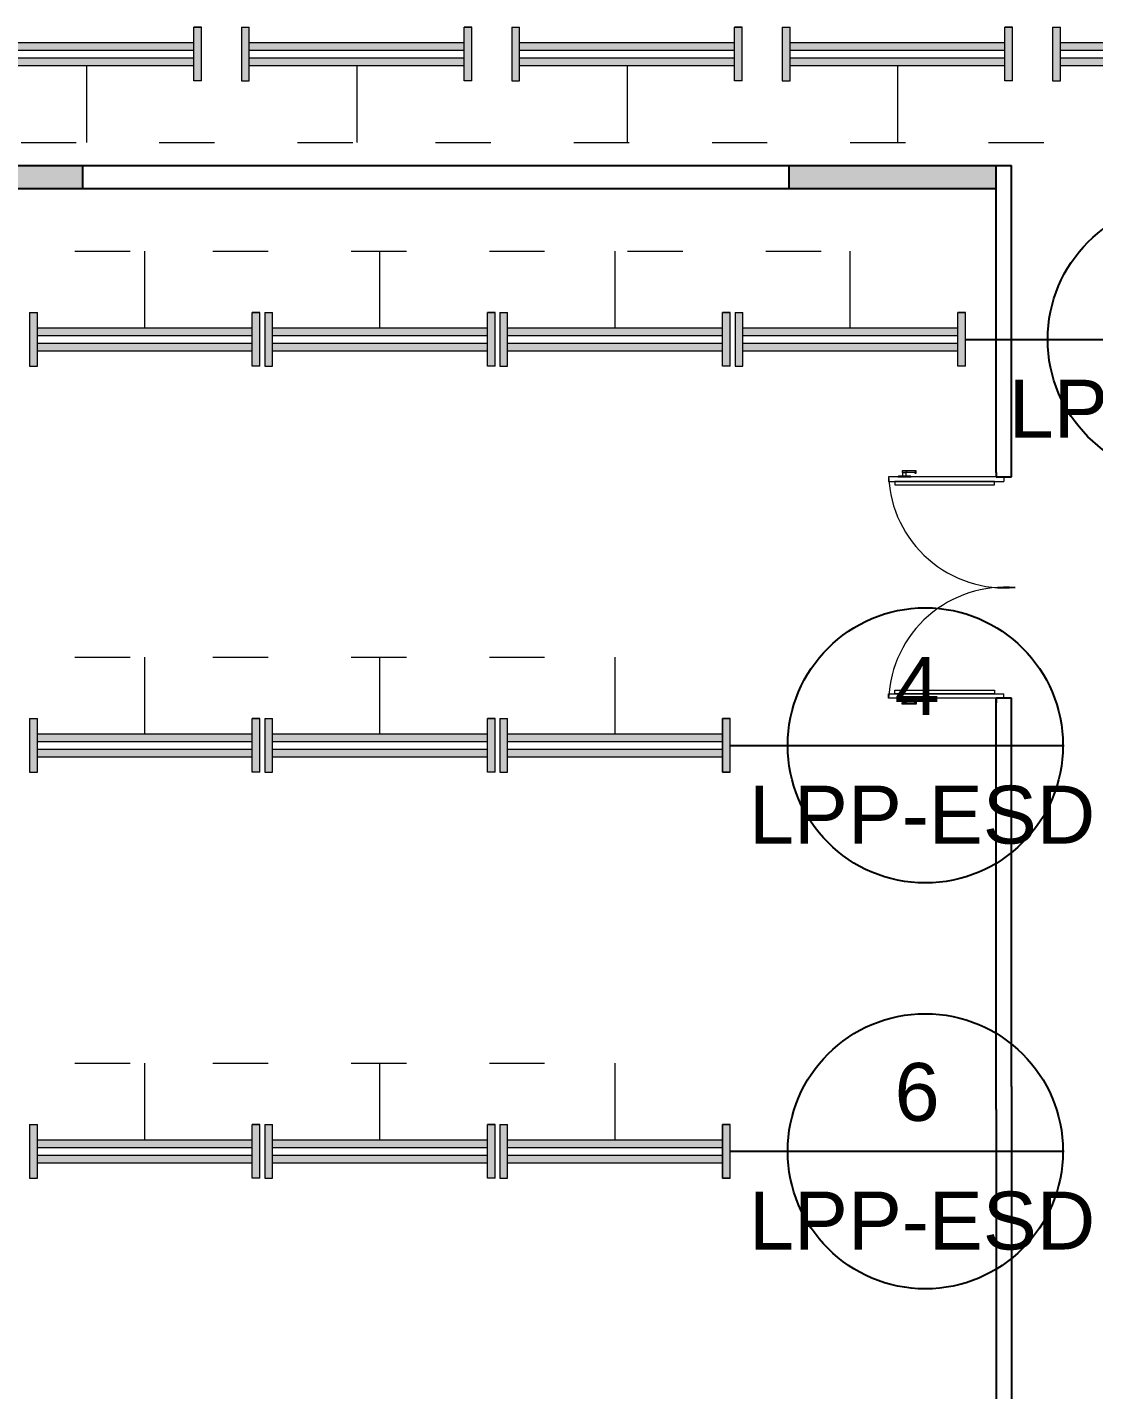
# Model space of a CAD drawing. Header units: millimetres. Extents: x 3339 to 2017737, y 4955 to 2748989.
# Drawn here: x 1463331 to 1470276, y 1241733 to 1250609 of the extents above; entities that cross this region are included whole.
import ezdxf

# ---------------------------------------------------------------- set-up
doc = ezdxf.new("R2010")
doc.units = ezdxf.units.MM
doc.header["$LTSCALE"] = 30
doc.linetypes.add('ACAD_ISO03W100', pattern=[30, 12, -18])
for name, color, linetype, lineweight in [('A-DETL-GENF', 92, 'Continuous', 13), ('A-DOOR', 31, 'Continuous', 13), ('LIGHT LINES', 6, 'ACAD_ISO03W100', 13), ('LIGHTS', 6, 'Continuous', 13)]:
    doc.layers.add(name, color=color, linetype=linetype, lineweight=lineweight)
doc.layers.add('window', color=92, linetype='Continuous')
doc.styles.get("Standard").update_dxf_attribs({"font": 'arial.ttf'})

msp = doc.modelspace()

# ---------------------------------------------------------------- hatches: boundary and pattern name
at = {"layer": 'LIGHTS'}
h = msp.add_hatch(color=256, dxfattribs=at)
h.dxf.hatch_style = 1
h.paths.add_polyline_path([(1464416.666, 1250259.357), (1464466.666, 1250259.357), (1464466.666, 1250609.357), (1464416.666, 1250609.357)])
h = msp.add_hatch(color=256, dxfattribs=at)
h.dxf.hatch_style = 1
h.paths.add_polyline_path([(1464727.192, 1250259.357), (1464777.192, 1250259.357), (1464777.192, 1250609.357), (1464727.192, 1250609.357)])
h = msp.add_hatch(color=256, dxfattribs=at)
h.dxf.hatch_style = 1
h.paths.add_polyline_path([(1466177.192, 1250259.357), (1466227.192, 1250259.357), (1466227.192, 1250609.357), (1466177.192, 1250609.357)])
h = msp.add_hatch(color=256, dxfattribs=at)
h.dxf.hatch_style = 1
h.paths.add_polyline_path([(1466487.718, 1250259.357), (1466537.718, 1250259.357), (1466537.718, 1250609.357), (1466487.718, 1250609.357)])
h = msp.add_hatch(color=256, dxfattribs=at)
h.dxf.hatch_style = 1
h.paths.add_polyline_path([(1467937.718, 1250259.357), (1467987.718, 1250259.357), (1467987.718, 1250609.357), (1467937.718, 1250609.357)])
h = msp.add_hatch(color=256, dxfattribs=at)
h.dxf.hatch_style = 1
h.paths.add_polyline_path([(1468248.245, 1250259.357), (1468298.245, 1250259.357), (1468298.245, 1250609.357), (1468248.245, 1250609.357)])
h = msp.add_hatch(color=256, dxfattribs=at)
h.dxf.hatch_style = 1
h.paths.add_polyline_path([(1469698.245, 1250259.357), (1469748.245, 1250259.357), (1469748.245, 1250609.357), (1469698.245, 1250609.357)])
h = msp.add_hatch(color=256, dxfattribs=at)
h.dxf.hatch_style = 1
h.paths.add_polyline_path([(1470008.771, 1250259.357), (1470058.771, 1250259.357), (1470058.771, 1250609.357), (1470008.771, 1250609.357)])
h = msp.add_hatch(color=256, dxfattribs=at)
h.dxf.hatch_style = 1
h.paths.add_polyline_path([(1464416.666, 1250459.357), (1464416.666, 1250509.357), (1463016.666, 1250509.357), (1463016.666, 1250459.357)])
h = msp.add_hatch(color=256, dxfattribs=at)
h.dxf.hatch_style = 1
h.paths.add_polyline_path([(1466177.192, 1250459.357), (1466177.192, 1250509.357), (1464777.192, 1250509.357), (1464777.192, 1250459.357)])
h = msp.add_hatch(color=256, dxfattribs=at)
h.dxf.hatch_style = 1
h.paths.add_polyline_path([(1467937.718, 1250459.357), (1467937.718, 1250509.357), (1466537.718, 1250509.357), (1466537.718, 1250459.357)])
h = msp.add_hatch(color=256, dxfattribs=at)
h.dxf.hatch_style = 1
h.paths.add_polyline_path([(1469698.245, 1250459.357), (1469698.245, 1250509.357), (1468298.245, 1250509.357), (1468298.245, 1250459.357)])
h = msp.add_hatch(color=256, dxfattribs=at)
h.dxf.hatch_style = 1
h.paths.add_polyline_path([(1471458.771, 1250459.357), (1471458.771, 1250509.357), (1470058.771, 1250509.357), (1470058.771, 1250459.357)])
h = msp.add_hatch(color=256, dxfattribs=at)
h.dxf.hatch_style = 1
h.paths.add_polyline_path([(1463016.666, 1250409.357), (1463016.666, 1250359.357), (1464416.666, 1250359.357), (1464416.666, 1250409.357)])
h = msp.add_hatch(color=256, dxfattribs=at)
h.dxf.hatch_style = 1
h.paths.add_polyline_path([(1464777.192, 1250409.357), (1464777.192, 1250359.357), (1466177.192, 1250359.357), (1466177.192, 1250409.357)])
h = msp.add_hatch(color=256, dxfattribs=at)
h.dxf.hatch_style = 1
h.paths.add_polyline_path([(1466537.718, 1250409.357), (1466537.718, 1250359.357), (1467937.718, 1250359.357), (1467937.718, 1250409.357)])
h = msp.add_hatch(color=256, dxfattribs=at)
h.dxf.hatch_style = 1
h.paths.add_polyline_path([(1468298.245, 1250409.357), (1468298.245, 1250359.357), (1469698.245, 1250359.357), (1469698.245, 1250409.357)])
h = msp.add_hatch(color=256, dxfattribs=at)
h.dxf.hatch_style = 1
h.paths.add_polyline_path([(1470058.771, 1250409.357), (1470058.771, 1250359.357), (1471458.771, 1250359.357), (1471458.771, 1250409.357)])
h = msp.add_hatch(color=256, dxfattribs=at)
h.dxf.hatch_style = 1
h.paths.add_polyline_path([(1463346.6, 1248400.544), (1463396.6, 1248400.544), (1463396.6, 1248750.544), (1463346.6, 1248750.544)])
h = msp.add_hatch(color=256, dxfattribs=at)
h.dxf.hatch_style = 1
h.paths.add_polyline_path([(1464796.6, 1248400.544), (1464846.6, 1248400.544), (1464846.6, 1248750.544), (1464796.6, 1248750.544)])
h = msp.add_hatch(color=256, dxfattribs=at)
h.dxf.hatch_style = 1
h.paths.add_polyline_path([(1464877.85, 1248400.544), (1464927.85, 1248400.544), (1464927.85, 1248750.544), (1464877.85, 1248750.544)])
h = msp.add_hatch(color=256, dxfattribs=at)
h.dxf.hatch_style = 1
h.paths.add_polyline_path([(1466327.85, 1248400.544), (1466377.85, 1248400.544), (1466377.85, 1248750.544), (1466327.85, 1248750.544)])
h = msp.add_hatch(color=256, dxfattribs=at)
h.dxf.hatch_style = 1
h.paths.add_polyline_path([(1466409.1, 1248400.544), (1466459.1, 1248400.544), (1466459.1, 1248750.544), (1466409.1, 1248750.544)])
h = msp.add_hatch(color=256, dxfattribs=at)
h.dxf.hatch_style = 1
h.paths.add_polyline_path([(1467859.1, 1248400.544), (1467909.1, 1248400.544), (1467909.1, 1248750.544), (1467859.1, 1248750.544)])
h = msp.add_hatch(color=256, dxfattribs=at)
h.dxf.hatch_style = 1
h.paths.add_polyline_path([(1467940.35, 1248400.544), (1467990.35, 1248400.544), (1467990.35, 1248750.544), (1467940.35, 1248750.544)])
h = msp.add_hatch(color=256, dxfattribs=at)
h.dxf.hatch_style = 1
h.paths.add_polyline_path([(1469390.35, 1248400.544), (1469440.35, 1248400.544), (1469440.35, 1248750.544), (1469390.35, 1248750.544)])
h = msp.add_hatch(color=256, dxfattribs=at)
h.dxf.hatch_style = 1
h.paths.add_polyline_path([(1464796.6, 1248600.544), (1464796.6, 1248650.544), (1463396.6, 1248650.544), (1463396.6, 1248600.544)])
h = msp.add_hatch(color=256, dxfattribs=at)
h.dxf.hatch_style = 1
h.paths.add_polyline_path([(1466327.85, 1248600.544), (1466327.85, 1248650.544), (1464927.85, 1248650.544), (1464927.85, 1248600.544)])
h = msp.add_hatch(color=256, dxfattribs=at)
h.dxf.hatch_style = 1
h.paths.add_polyline_path([(1467859.1, 1248600.544), (1467859.1, 1248650.544), (1466459.1, 1248650.544), (1466459.1, 1248600.544)])
h = msp.add_hatch(color=256, dxfattribs=at)
h.dxf.hatch_style = 1
h.paths.add_polyline_path([(1469390.35, 1248600.544), (1469390.35, 1248650.544), (1467990.35, 1248650.544), (1467990.35, 1248600.544)])
h = msp.add_hatch(color=256, dxfattribs=at)
h.dxf.hatch_style = 1
h.paths.add_polyline_path([(1463396.6, 1248550.544), (1463396.6, 1248500.544), (1464796.6, 1248500.544), (1464796.6, 1248550.544)])
h = msp.add_hatch(color=256, dxfattribs=at)
h.dxf.hatch_style = 1
h.paths.add_polyline_path([(1464927.85, 1248550.544), (1464927.85, 1248500.544), (1466327.85, 1248500.544), (1466327.85, 1248550.544)])
h = msp.add_hatch(color=256, dxfattribs=at)
h.dxf.hatch_style = 1
h.paths.add_polyline_path([(1466459.1, 1248550.544), (1466459.1, 1248500.544), (1467859.1, 1248500.544), (1467859.1, 1248550.544)])
h = msp.add_hatch(color=256, dxfattribs=at)
h.dxf.hatch_style = 1
h.paths.add_polyline_path([(1467990.35, 1248550.544), (1467990.35, 1248500.544), (1469390.35, 1248500.544), (1469390.35, 1248550.544)])
h = msp.add_hatch(color=256, dxfattribs=at)
h.dxf.hatch_style = 1
h.paths.add_polyline_path([(1463346.6, 1245756.259), (1463396.6, 1245756.259), (1463396.6, 1246106.259), (1463346.6, 1246106.259)])
h = msp.add_hatch(color=256, dxfattribs=at)
h.dxf.hatch_style = 1
h.paths.add_polyline_path([(1464796.6, 1245756.259), (1464846.6, 1245756.259), (1464846.6, 1246106.259), (1464796.6, 1246106.259)])
h = msp.add_hatch(color=256, dxfattribs=at)
h.dxf.hatch_style = 1
h.paths.add_polyline_path([(1464877.85, 1245756.259), (1464927.85, 1245756.259), (1464927.85, 1246106.259), (1464877.85, 1246106.259)])
h = msp.add_hatch(color=256, dxfattribs=at)
h.dxf.hatch_style = 1
h.paths.add_polyline_path([(1466327.85, 1245756.259), (1466377.85, 1245756.259), (1466377.85, 1246106.259), (1466327.85, 1246106.259)])
h = msp.add_hatch(color=256, dxfattribs=at)
h.dxf.hatch_style = 1
h.paths.add_polyline_path([(1466409.1, 1245756.259), (1466459.1, 1245756.259), (1466459.1, 1246106.259), (1466409.1, 1246106.259)])
h = msp.add_hatch(color=256, dxfattribs=at)
h.dxf.hatch_style = 1
h.paths.add_polyline_path([(1467859.1, 1245756.259), (1467909.1, 1245756.259), (1467909.1, 1246106.259), (1467859.1, 1246106.259)])
h = msp.add_hatch(color=256, dxfattribs=at)
h.dxf.hatch_style = 1
h.paths.add_polyline_path([(1464796.6, 1245956.259), (1464796.6, 1246006.259), (1463396.6, 1246006.259), (1463396.6, 1245956.259)])
h = msp.add_hatch(color=256, dxfattribs=at)
h.dxf.hatch_style = 1
h.paths.add_polyline_path([(1466327.85, 1245956.259), (1466327.85, 1246006.259), (1464927.85, 1246006.259), (1464927.85, 1245956.259)])
h = msp.add_hatch(color=256, dxfattribs=at)
h.dxf.hatch_style = 1
h.paths.add_polyline_path([(1467859.1, 1245956.259), (1467859.1, 1246006.259), (1466459.1, 1246006.259), (1466459.1, 1245956.259)])
h = msp.add_hatch(color=256, dxfattribs=at)
h.dxf.hatch_style = 1
h.paths.add_polyline_path([(1463396.6, 1245906.259), (1463396.6, 1245856.259), (1464796.6, 1245856.259), (1464796.6, 1245906.259)])
h = msp.add_hatch(color=256, dxfattribs=at)
h.dxf.hatch_style = 1
h.paths.add_polyline_path([(1464927.85, 1245906.259), (1464927.85, 1245856.259), (1466327.85, 1245856.259), (1466327.85, 1245906.259)])
h = msp.add_hatch(color=256, dxfattribs=at)
h.dxf.hatch_style = 1
h.paths.add_polyline_path([(1466459.1, 1245906.259), (1466459.1, 1245856.259), (1467859.1, 1245856.259), (1467859.1, 1245906.259)])
h = msp.add_hatch(color=256, dxfattribs=at)
h.dxf.hatch_style = 1
h.paths.add_polyline_path([(1463346.6, 1243111.975), (1463396.6, 1243111.975), (1463396.6, 1243461.975), (1463346.6, 1243461.975)])
h = msp.add_hatch(color=256, dxfattribs=at)
h.dxf.hatch_style = 1
h.paths.add_polyline_path([(1464796.6, 1243111.975), (1464846.6, 1243111.975), (1464846.6, 1243461.975), (1464796.6, 1243461.975)])
h = msp.add_hatch(color=256, dxfattribs=at)
h.dxf.hatch_style = 1
h.paths.add_polyline_path([(1464877.85, 1243111.975), (1464927.85, 1243111.975), (1464927.85, 1243461.975), (1464877.85, 1243461.975)])
h = msp.add_hatch(color=256, dxfattribs=at)
h.dxf.hatch_style = 1
h.paths.add_polyline_path([(1466327.85, 1243111.975), (1466377.85, 1243111.975), (1466377.85, 1243461.975), (1466327.85, 1243461.975)])
h = msp.add_hatch(color=256, dxfattribs=at)
h.dxf.hatch_style = 1
h.paths.add_polyline_path([(1466409.1, 1243111.975), (1466459.1, 1243111.975), (1466459.1, 1243461.975), (1466409.1, 1243461.975)])
h = msp.add_hatch(color=256, dxfattribs=at)
h.dxf.hatch_style = 1
h.paths.add_polyline_path([(1467859.1, 1243111.975), (1467909.1, 1243111.975), (1467909.1, 1243461.975), (1467859.1, 1243461.975)])
h = msp.add_hatch(color=256, dxfattribs=at)
h.dxf.hatch_style = 1
h.paths.add_polyline_path([(1464796.6, 1243311.975), (1464796.6, 1243361.975), (1463396.6, 1243361.975), (1463396.6, 1243311.975)])
h = msp.add_hatch(color=256, dxfattribs=at)
h.dxf.hatch_style = 1
h.paths.add_polyline_path([(1466327.85, 1243311.975), (1466327.85, 1243361.975), (1464927.85, 1243361.975), (1464927.85, 1243311.975)])
h = msp.add_hatch(color=256, dxfattribs=at)
h.dxf.hatch_style = 1
h.paths.add_polyline_path([(1467859.1, 1243311.975), (1467859.1, 1243361.975), (1466459.1, 1243361.975), (1466459.1, 1243311.975)])
h = msp.add_hatch(color=256, dxfattribs=at)
h.dxf.hatch_style = 1
h.paths.add_polyline_path([(1463396.6, 1243261.975), (1463396.6, 1243211.975), (1464796.6, 1243211.975), (1464796.6, 1243261.975)])
h = msp.add_hatch(color=256, dxfattribs=at)
h.dxf.hatch_style = 1
h.paths.add_polyline_path([(1464927.85, 1243261.975), (1464927.85, 1243211.975), (1466327.85, 1243211.975), (1466327.85, 1243261.975)])
h = msp.add_hatch(color=256, dxfattribs=at)
h.dxf.hatch_style = 1
h.paths.add_polyline_path([(1466459.1, 1243261.975), (1466459.1, 1243211.975), (1467859.1, 1243211.975), (1467859.1, 1243261.975)])
at = {"layer": 'window'}
h = msp.add_hatch(color=256, dxfattribs=at)
h.dxf.hatch_style = 1
h.paths.add_polyline_path([(1433190.35, 1238859.357), (1431290.35, 1238859.357), (1431290.35, 1238709.357), (1433190.35, 1238709.357)])
h.paths.add_polyline_path([(1439190.35, 1238859.357), (1437290.35, 1238859.357), (1437290.35, 1238709.357), (1438240.35, 1238709.357), (1439190.35, 1238709.357)])
h.paths.add_polyline_path([(1445190.35, 1238859.357), (1443290.35, 1238859.357), (1443290.35, 1238709.357), (1445190.35, 1238709.357)])
h.paths.add_polyline_path([(1451190.35, 1238859.357), (1449290.35, 1238859.357), (1449290.35, 1238709.357), (1451190.35, 1238709.357)])
h.paths.add_polyline_path([(1457190.35, 1238859.357), (1455290.35, 1238859.357), (1455290.35, 1238709.357), (1457190.35, 1238709.357)])
h.paths.add_polyline_path([(1463690.35, 1238859.357), (1461790.35, 1238859.357), (1461790.35, 1238709.357), (1463690.35, 1238709.357)])
h.paths.add_polyline_path([(1469390.35, 1238859.357), (1468290.35, 1238859.357), (1468290.35, 1238709.357), (1469390.35, 1238709.357)])
h.paths.add_polyline_path([(1469640.35, 1249709.357), (1468290.35, 1249709.357), (1468290.35, 1249559.357), (1469640.35, 1249559.357)])
h.paths.add_polyline_path([(1463690.35, 1249709.357), (1461790.35, 1249709.357), (1461790.35, 1249559.357), (1463690.35, 1249559.357)])
h.paths.add_polyline_path([(1457190.35, 1249709.357), (1455290.35, 1249709.357), (1455290.35, 1249559.357), (1457190.35, 1249559.357)])
h.paths.add_polyline_path([(1451190.35, 1249709.357), (1449290.35, 1249709.357), (1449290.35, 1249559.357), (1451190.35, 1249559.357)])
h.paths.add_polyline_path([(1445190.35, 1249709.357), (1443290.35, 1249709.357), (1443290.35, 1249559.357), (1445190.35, 1249559.357)])
h.paths.add_polyline_path([(1437835.081, 1249709.357), (1435390.35, 1249709.357), (1435390.35, 1249559.357), (1437835.081, 1249559.357)])

# ---------------------------------------------------------------- linework, layer by layer
at = {"color": 0}
for p, q in [((1442990.35, 1249709.357), (1469740.35, 1249709.357)), ((1469640.35, 1247709.357), (1469640.35, 1249709.357)), ((1469740.35, 1247709.357), (1469740.35, 1249709.357)), ((1442961.85, 1249559.357), (1469640.35, 1249559.357)), ((1469640.35, 1243559.357), (1469640.35, 1246237.857)), ((1469740.35, 1246237.857), (1469640.35, 1246237.857)), ((1469740.35, 1243709.357), (1469740.35, 1246237.857)), ((1469740.35, 1243709.357), (1469740.35, 1238709.357)), ((1469640.35, 1243559.357), (1469640.35, 1238859.357))]:
    msp.add_line(p, q, dxfattribs=at)
for p, q in [((1469440.35, 1248575.544), (1469976.27, 1248575.544)), ((1469976.27, 1248575.544), (1471776.27, 1248575.544)), ((1469640.35, 1247709.357), (1469640.35, 1247680.857)), ((1469740.35, 1247680.857), (1469740.35, 1247709.357)), ((1469640.35, 1247680.857), (1469740.35, 1247680.857)), ((1469640.35, 1246237.857), (1469640.35, 1246209.357)), ((1469740.35, 1246209.357), (1469740.35, 1246237.857)), ((1467909.1, 1245931.259), (1468283.244, 1245931.259)), ((1468283.244, 1245931.259), (1470083.244, 1245931.259)), ((1467909.1, 1243286.975), (1468283.244, 1243286.975)), ((1468283.244, 1243286.975), (1470083.244, 1243286.975))]:
    msp.add_line(p, q)
for centre in [(1470872.54, 1248575.544), (1469179.514, 1245931.259), (1469179.514, 1243286.975)]:
    msp.add_circle(centre, 896.27)
at = {"layer": 'A-DETL-GENF'}
for p, q in [((1469057.763, 1247718.957), (1469029.188, 1247718.957)), ((1469029.188, 1247718.957), (1469029.188, 1247709.432)), ((1469029.188, 1247709.432), (1469057.763, 1247709.432)), ((1469055.381, 1247709.432), (1469031.569, 1247709.432)), ((1469031.569, 1247709.432), (1469031.569, 1247685.62)), ((1469055.381, 1247685.62), (1469055.381, 1247709.432)), ((1469119.568, 1247718.957), (1469057.763, 1247718.957)), ((1469057.763, 1247718.957), (1469057.763, 1247710.372)), ((1469057.763, 1247709.432), (1469057.763, 1247718.957)), ((1469057.763, 1247710.372), (1469110.677, 1247710.372)), ((1469110.677, 1247710.372), (1469119.262, 1247718.957)), ((1469110.677, 1247710.372), (1469110.677, 1247704.587)), ((1469110.677, 1247704.587), (1469119.568, 1247704.587)), ((1469119.568, 1247704.587), (1469119.568, 1247718.957)), ((1469629.644, 1247650.857), (1468980.144, 1247650.857)), ((1468980.144, 1247650.857), (1468980.144, 1247628.357)), ((1468980.144, 1247628.357), (1469629.644, 1247628.357)), ((1469005.375, 1247685.62), (1469000.613, 1247680.857)), ((1469000.613, 1247680.857), (1469086.338, 1247680.857)), ((1469081.575, 1247685.62), (1469005.375, 1247685.62)), ((1469031.569, 1247685.62), (1469055.381, 1247685.62)), ((1469086.338, 1247680.857), (1469081.575, 1247685.62)), ((1469629.644, 1247628.357), (1469629.644, 1247650.857)), ((1468980.144, 1246290.357), (1469629.644, 1246290.357)), ((1468980.144, 1246267.857), (1468980.144, 1246290.357)), ((1469629.644, 1246290.357), (1469629.644, 1246267.857)), ((1469629.644, 1246267.857), (1468980.144, 1246267.857)), ((1469000.613, 1246237.857), (1469086.338, 1246237.857)), ((1469005.375, 1246233.095), (1469000.613, 1246237.857)), ((1469081.575, 1246233.095), (1469005.375, 1246233.095)), ((1469029.188, 1246199.757), (1469029.188, 1246209.282)), ((1469029.188, 1246209.282), (1469057.763, 1246209.282)), ((1469057.763, 1246199.757), (1469029.188, 1246199.757)), ((1469031.569, 1246209.282), (1469031.569, 1246233.095)), ((1469031.569, 1246233.095), (1469055.381, 1246233.095)), ((1469055.381, 1246209.282), (1469031.569, 1246209.282)), ((1469055.381, 1246233.095), (1469055.381, 1246209.282)), ((1469057.763, 1246209.282), (1469057.763, 1246199.757)), ((1469057.763, 1246199.757), (1469057.763, 1246208.343)), ((1469057.763, 1246208.343), (1469110.677, 1246208.343)), ((1469119.568, 1246199.757), (1469057.763, 1246199.757)), ((1469086.338, 1246237.857), (1469081.575, 1246233.095)), ((1469110.677, 1246208.343), (1469110.677, 1246214.128)), ((1469110.677, 1246214.128), (1469119.568, 1246214.128)), ((1469110.677, 1246208.343), (1469119.262, 1246199.757)), ((1469119.568, 1246214.128), (1469119.568, 1246199.757))]:
    msp.add_line(p, q, dxfattribs=at)
at = {"layer": 'A-DOOR', "lineweight": 18}
for p, q in [((1469690.35, 1247680.857), (1468940.35, 1247680.857)), ((1468940.35, 1247680.857), (1468940.35, 1247650.857)), ((1468940.35, 1247650.857), (1469690.35, 1247650.857)), ((1469690.35, 1247680.857), (1469690.35, 1247650.857)), ((1468940.35, 1246237.857), (1468940.35, 1246267.857)), ((1468940.35, 1246267.857), (1469690.35, 1246267.857)), ((1469690.35, 1246237.857), (1468940.35, 1246237.857)), ((1469690.35, 1246237.857), (1469690.35, 1246267.857))]:
    msp.add_line(p, q, dxfattribs=at)
at = {"layer": 'A-DOOR'}
for centre, start, end in [((1469699.614, 1247716.615), 182.6963499, 274.961307), ((1469699.614, 1246202.1), 85.038693, 177.3036501)]:
    msp.add_arc(centre, 760.105, start, end, dxfattribs=at)
at = {"layer": 'LIGHT LINES'}
for p, q in [((1442590.35, 1249859.357), (1470758.771, 1249859.357)), ((1456440.35, 1249150.544), (1468690.35, 1249150.544)), ((1456440.35, 1246506.259), (1467159.1, 1246506.259)), ((1456440.35, 1243861.975), (1467159.1, 1243861.975))]:
    msp.add_line(p, q, dxfattribs=at)
at = {"layer": 'LIGHTS'}
for p, q in [((1464466.666, 1250609.357), (1464416.666, 1250609.357)), ((1464416.666, 1250259.357), (1464416.666, 1250609.357)), ((1464416.666, 1250609.357), (1464466.666, 1250609.357)), ((1464466.666, 1250259.357), (1464466.666, 1250609.357)), ((1464727.192, 1250609.357), (1464727.192, 1250259.357)), ((1464727.192, 1250609.357), (1464777.192, 1250609.357)), ((1464727.192, 1250609.357), (1464777.192, 1250609.357)), ((1464777.192, 1250259.357), (1464777.192, 1250609.357)), ((1466227.192, 1250609.357), (1466177.192, 1250609.357)), ((1466177.192, 1250259.357), (1466177.192, 1250609.357)), ((1466177.192, 1250609.357), (1466227.192, 1250609.357)), ((1466227.192, 1250259.357), (1466227.192, 1250609.357)), ((1466487.718, 1250609.357), (1466487.718, 1250259.357)), ((1466487.718, 1250609.357), (1466537.718, 1250609.357)), ((1466487.718, 1250609.357), (1466537.718, 1250609.357)), ((1466537.718, 1250259.357), (1466537.718, 1250609.357)), ((1467987.718, 1250609.357), (1467937.718, 1250609.357)), ((1467937.718, 1250259.357), (1467937.718, 1250609.357)), ((1467937.718, 1250609.357), (1467987.718, 1250609.357)), ((1467987.718, 1250259.357), (1467987.718, 1250609.357)), ((1468248.245, 1250609.357), (1468248.245, 1250259.357)), ((1468248.245, 1250609.357), (1468298.245, 1250609.357)), ((1468248.245, 1250609.357), (1468298.245, 1250609.357)), ((1468298.245, 1250259.357), (1468298.245, 1250609.357)), ((1469748.245, 1250609.357), (1469698.245, 1250609.357)), ((1469698.245, 1250259.357), (1469698.245, 1250609.357)), ((1469698.245, 1250609.357), (1469748.245, 1250609.357)), ((1469748.245, 1250259.357), (1469748.245, 1250609.357)), ((1470008.771, 1250609.357), (1470008.771, 1250259.357)), ((1470008.771, 1250609.357), (1470058.771, 1250609.357)), ((1470008.771, 1250609.357), (1470058.771, 1250609.357)), ((1470058.771, 1250259.357), (1470058.771, 1250609.357)), ((1463016.666, 1250509.357), (1464416.666, 1250509.357)), ((1463016.666, 1250459.357), (1464416.666, 1250459.357)), ((1464777.192, 1250509.357), (1466177.192, 1250509.357)), ((1464777.192, 1250459.357), (1466177.192, 1250459.357)), ((1466537.718, 1250509.357), (1467937.718, 1250509.357)), ((1466537.718, 1250459.357), (1467937.718, 1250459.357)), ((1468298.245, 1250509.357), (1469698.245, 1250509.357)), ((1468298.245, 1250459.357), (1469698.245, 1250459.357)), ((1470058.771, 1250509.357), (1471458.771, 1250509.357)), ((1470058.771, 1250459.357), (1471458.771, 1250459.357)), ((1463016.666, 1250409.357), (1464416.666, 1250409.357)), ((1463016.666, 1250359.357), (1464416.666, 1250359.357)), ((1463716.666, 1250359.357), (1463716.666, 1249859.357)), ((1464777.192, 1250409.357), (1466177.192, 1250409.357)), ((1464777.192, 1250359.357), (1466177.192, 1250359.357)), ((1465477.192, 1250359.357), (1465477.192, 1249859.357)), ((1466537.718, 1250409.357), (1467937.718, 1250409.357)), ((1466537.718, 1250359.357), (1467937.718, 1250359.357)), ((1467237.718, 1250359.357), (1467237.718, 1249859.357)), ((1468298.245, 1250409.357), (1469698.245, 1250409.357)), ((1468298.245, 1250359.357), (1469698.245, 1250359.357)), ((1468998.245, 1250359.357), (1468998.245, 1249859.357)), ((1470058.771, 1250409.357), (1471458.771, 1250409.357)), ((1470058.771, 1250359.357), (1471458.771, 1250359.357)), ((1464466.666, 1250259.357), (1464416.666, 1250259.357)), ((1464727.192, 1250259.357), (1464777.192, 1250259.357)), ((1466227.192, 1250259.357), (1466177.192, 1250259.357)), ((1466487.718, 1250259.357), (1466537.718, 1250259.357)), ((1467987.718, 1250259.357), (1467937.718, 1250259.357)), ((1468248.245, 1250259.357), (1468298.245, 1250259.357)), ((1469748.245, 1250259.357), (1469698.245, 1250259.357)), ((1470008.771, 1250259.357), (1470058.771, 1250259.357)), ((1464096.6, 1248650.544), (1464096.6, 1249150.544)), ((1465627.85, 1248650.544), (1465627.85, 1249150.544)), ((1467159.1, 1248650.544), (1467159.1, 1249150.544)), ((1468690.35, 1248650.544), (1468690.35, 1249150.544)), ((1463346.6, 1248750.544), (1463346.6, 1248400.544)), ((1463346.6, 1248750.544), (1463396.6, 1248750.544)), ((1463346.6, 1248750.544), (1463396.6, 1248750.544)), ((1463396.6, 1248400.544), (1463396.6, 1248750.544)), ((1464846.6, 1248750.544), (1464796.6, 1248750.544)), ((1464796.6, 1248400.544), (1464796.6, 1248750.544)), ((1464796.6, 1248750.544), (1464846.6, 1248750.544)), ((1464846.6, 1248400.544), (1464846.6, 1248750.544)), ((1464877.85, 1248750.544), (1464877.85, 1248400.544)), ((1464877.85, 1248750.544), (1464927.85, 1248750.544)), ((1464877.85, 1248750.544), (1464927.85, 1248750.544)), ((1464927.85, 1248400.544), (1464927.85, 1248750.544)), ((1466377.85, 1248750.544), (1466327.85, 1248750.544)), ((1466327.85, 1248400.544), (1466327.85, 1248750.544)), ((1466327.85, 1248750.544), (1466377.85, 1248750.544)), ((1466377.85, 1248400.544), (1466377.85, 1248750.544)), ((1466409.1, 1248750.544), (1466409.1, 1248400.544)), ((1466409.1, 1248750.544), (1466459.1, 1248750.544)), ((1466409.1, 1248750.544), (1466459.1, 1248750.544)), ((1466459.1, 1248400.544), (1466459.1, 1248750.544)), ((1467909.1, 1248750.544), (1467859.1, 1248750.544)), ((1467859.1, 1248400.544), (1467859.1, 1248750.544)), ((1467859.1, 1248750.544), (1467909.1, 1248750.544)), ((1467909.1, 1248400.544), (1467909.1, 1248750.544)), ((1467940.35, 1248750.544), (1467940.35, 1248400.544)), ((1467940.35, 1248750.544), (1467990.35, 1248750.544)), ((1467940.35, 1248750.544), (1467990.35, 1248750.544)), ((1467990.35, 1248400.544), (1467990.35, 1248750.544)), ((1469440.35, 1248750.544), (1469390.35, 1248750.544)), ((1469390.35, 1248400.544), (1469390.35, 1248750.544)), ((1469390.35, 1248750.544), (1469440.35, 1248750.544)), ((1469440.35, 1248400.544), (1469440.35, 1248750.544)), ((1463396.6, 1248650.544), (1464796.6, 1248650.544)), ((1463396.6, 1248600.544), (1464796.6, 1248600.544)), ((1464927.85, 1248650.544), (1466327.85, 1248650.544)), ((1464927.85, 1248600.544), (1466327.85, 1248600.544)), ((1466459.1, 1248650.544), (1467859.1, 1248650.544)), ((1466459.1, 1248600.544), (1467859.1, 1248600.544)), ((1467990.35, 1248650.544), (1469390.35, 1248650.544)), ((1467990.35, 1248600.544), (1469390.35, 1248600.544)), ((1463396.6, 1248550.544), (1464796.6, 1248550.544)), ((1463396.6, 1248500.544), (1464796.6, 1248500.544)), ((1464927.85, 1248550.544), (1466327.85, 1248550.544)), ((1464927.85, 1248500.544), (1466327.85, 1248500.544)), ((1466459.1, 1248550.544), (1467859.1, 1248550.544)), ((1466459.1, 1248500.544), (1467859.1, 1248500.544)), ((1467990.35, 1248550.544), (1469390.35, 1248550.544)), ((1467990.35, 1248500.544), (1469390.35, 1248500.544)), ((1463346.6, 1248400.544), (1463396.6, 1248400.544)), ((1464846.6, 1248400.544), (1464796.6, 1248400.544)), ((1464877.85, 1248400.544), (1464927.85, 1248400.544)), ((1466377.85, 1248400.544), (1466327.85, 1248400.544)), ((1466409.1, 1248400.544), (1466459.1, 1248400.544)), ((1467909.1, 1248400.544), (1467859.1, 1248400.544)), ((1467940.35, 1248400.544), (1467990.35, 1248400.544)), ((1469440.35, 1248400.544), (1469390.35, 1248400.544)), ((1464096.6, 1246006.259), (1464096.6, 1246506.259)), ((1465627.85, 1246006.259), (1465627.85, 1246506.259)), ((1467159.1, 1246006.259), (1467159.1, 1246506.259)), ((1463346.6, 1246106.259), (1463346.6, 1245756.259)), ((1463346.6, 1246106.259), (1463396.6, 1246106.259)), ((1463346.6, 1246106.259), (1463396.6, 1246106.259)), ((1463396.6, 1245756.259), (1463396.6, 1246106.259)), ((1464846.6, 1246106.259), (1464796.6, 1246106.259)), ((1464796.6, 1245756.259), (1464796.6, 1246106.259)), ((1464796.6, 1246106.259), (1464846.6, 1246106.259)), ((1464846.6, 1245756.259), (1464846.6, 1246106.259)), ((1464877.85, 1246106.259), (1464877.85, 1245756.259)), ((1464877.85, 1246106.259), (1464927.85, 1246106.259)), ((1464877.85, 1246106.259), (1464927.85, 1246106.259)), ((1464927.85, 1245756.259), (1464927.85, 1246106.259)), ((1466377.85, 1246106.259), (1466327.85, 1246106.259)), ((1466327.85, 1245756.259), (1466327.85, 1246106.259)), ((1466327.85, 1246106.259), (1466377.85, 1246106.259)), ((1466377.85, 1245756.259), (1466377.85, 1246106.259)), ((1466409.1, 1246106.259), (1466409.1, 1245756.259)), ((1466409.1, 1246106.259), (1466459.1, 1246106.259)), ((1466409.1, 1246106.259), (1466459.1, 1246106.259)), ((1466459.1, 1245756.259), (1466459.1, 1246106.259)), ((1467909.1, 1246106.259), (1467859.1, 1246106.259)), ((1467859.1, 1245756.259), (1467859.1, 1246106.259)), ((1467859.1, 1246106.259), (1467909.1, 1246106.259)), ((1463396.6, 1246006.259), (1464796.6, 1246006.259)), ((1464927.85, 1246006.259), (1466327.85, 1246006.259)), ((1466459.1, 1246006.259), (1467859.1, 1246006.259)), ((1463396.6, 1245956.259), (1464796.6, 1245956.259)), ((1464927.85, 1245956.259), (1466327.85, 1245956.259)), ((1466459.1, 1245956.259), (1467859.1, 1245956.259)), ((1463396.6, 1245906.259), (1464796.6, 1245906.259)), ((1463396.6, 1245856.259), (1464796.6, 1245856.259)), ((1464927.85, 1245906.259), (1466327.85, 1245906.259)), ((1464927.85, 1245856.259), (1466327.85, 1245856.259)), ((1466459.1, 1245906.259), (1467859.1, 1245906.259)), ((1466459.1, 1245856.259), (1467859.1, 1245856.259)), ((1463346.6, 1245756.259), (1463396.6, 1245756.259)), ((1464846.6, 1245756.259), (1464796.6, 1245756.259)), ((1464877.85, 1245756.259), (1464927.85, 1245756.259)), ((1466377.85, 1245756.259), (1466327.85, 1245756.259)), ((1466409.1, 1245756.259), (1466459.1, 1245756.259)), ((1467909.1, 1245756.259), (1467859.1, 1245756.259)), ((1464096.6, 1243361.975), (1464096.6, 1243861.975)), ((1465627.85, 1243361.975), (1465627.85, 1243861.975)), ((1467159.1, 1243361.975), (1467159.1, 1243861.975)), ((1463346.6, 1243461.975), (1463346.6, 1243111.975)), ((1463346.6, 1243461.975), (1463396.6, 1243461.975)), ((1463346.6, 1243461.975), (1463396.6, 1243461.975)), ((1463396.6, 1243111.975), (1463396.6, 1243461.975)), ((1464846.6, 1243461.975), (1464796.6, 1243461.975)), ((1464796.6, 1243111.975), (1464796.6, 1243461.975)), ((1464796.6, 1243461.975), (1464846.6, 1243461.975)), ((1464846.6, 1243111.975), (1464846.6, 1243461.975)), ((1464877.85, 1243461.975), (1464877.85, 1243111.975)), ((1464877.85, 1243461.975), (1464927.85, 1243461.975)), ((1464877.85, 1243461.975), (1464927.85, 1243461.975)), ((1464927.85, 1243111.975), (1464927.85, 1243461.975)), ((1466377.85, 1243461.975), (1466327.85, 1243461.975)), ((1466327.85, 1243111.975), (1466327.85, 1243461.975)), ((1466327.85, 1243461.975), (1466377.85, 1243461.975)), ((1466377.85, 1243111.975), (1466377.85, 1243461.975)), ((1466409.1, 1243461.975), (1466409.1, 1243111.975)), ((1466409.1, 1243461.975), (1466459.1, 1243461.975)), ((1466409.1, 1243461.975), (1466459.1, 1243461.975)), ((1466459.1, 1243111.975), (1466459.1, 1243461.975)), ((1467909.1, 1243461.975), (1467859.1, 1243461.975)), ((1467859.1, 1243111.975), (1467859.1, 1243461.975)), ((1467859.1, 1243461.975), (1467909.1, 1243461.975)), ((1463396.6, 1243361.975), (1464796.6, 1243361.975)), ((1464927.85, 1243361.975), (1466327.85, 1243361.975)), ((1466459.1, 1243361.975), (1467859.1, 1243361.975)), ((1463396.6, 1243311.975), (1464796.6, 1243311.975)), ((1463396.6, 1243261.975), (1464796.6, 1243261.975)), ((1464927.85, 1243311.975), (1466327.85, 1243311.975)), ((1464927.85, 1243261.975), (1466327.85, 1243261.975)), ((1466459.1, 1243311.975), (1467859.1, 1243311.975)), ((1466459.1, 1243261.975), (1467859.1, 1243261.975)), ((1463396.6, 1243211.975), (1464796.6, 1243211.975)), ((1464927.85, 1243211.975), (1466327.85, 1243211.975)), ((1466459.1, 1243211.975), (1467859.1, 1243211.975)), ((1463346.6, 1243111.975), (1463396.6, 1243111.975)), ((1464846.6, 1243111.975), (1464796.6, 1243111.975)), ((1464877.85, 1243111.975), (1464927.85, 1243111.975)), ((1466377.85, 1243111.975), (1466327.85, 1243111.975)), ((1466409.1, 1243111.975), (1466459.1, 1243111.975)), ((1467909.1, 1243111.975), (1467859.1, 1243111.975))]:
    msp.add_line(p, q, dxfattribs=at)
for points in [[(1467859.1, 1245756.259), (1467909.1, 1245756.259), (1467909.1, 1246106.259), (1467859.1, 1246106.259), (1467859.1, 1245756.259)], [(1467859.1, 1243111.975), (1467909.1, 1243111.975), (1467909.1, 1243461.975), (1467859.1, 1243461.975), (1467859.1, 1243111.975)]]:
    msp.add_lwpolyline(points, close=True, dxfattribs=at)
at = {"layer": 'window'}
for p, q in [((1463690.35, 1249709.357), (1463690.35, 1249559.357)), ((1468290.35, 1249709.357), (1468290.35, 1249559.357)), ((1469640.35, 1249559.357), (1469640.35, 1249709.357))]:
    msp.add_line(p, q, dxfattribs=at)

# ---------------------------------------------------------------- texts
at = {"char_height": 377.35925, "attachment_point": 1}
for s, insert in [('\\pxqc,t0.39537;LPP-ESD', (1470662.54, 1248312.903)), ('\\pxt0.39537;4', (1468979.514, 1246506.598)), ('\\pxqc,t0.39537;LPP-ESD', (1468969.514, 1245668.619)), ('\\pxt0.39537;6', (1468979.514, 1243862.314)), ('\\pxqc,t0.39537;LPP-ESD', (1468969.514, 1243024.334))]:
    msp.add_mtext_dynamic_manual_height_columns(s, width=377.35925, gutter_width=1886.796, heights=[0], dxfattribs=dict(at, insert=insert))

doc.saveas('drawing.dxf')
